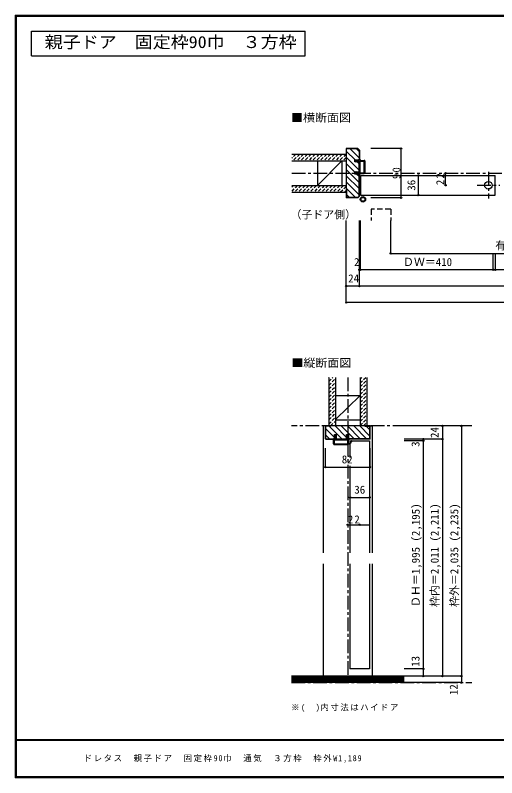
# Model space of a CAD drawing. Units: millimetres at full size, sheet at 1:5. Extents: x -973 to 977, y -718 to 696.
# Drawn here: x -973 to -91, y -701 to 696 of the extents above; entities that cross this region are included whole.
import ezdxf
from ezdxf.enums import TextEntityAlignment as Align

# ---------------------------------------------------------------- set-up
doc = ezdxf.new("R2010")
doc.units = ezdxf.units.MM
doc.header["$LTSCALE"] = 5
doc.header["$PDMODE"] = 32
doc.header["$PDSIZE"] = 2.5
for name, pattern in [('CHAIN1', [8, 5, -1, 1, -1]), ('DASHED1', [1.8, 1.2, -0.6]), ('DASHED2', [3, 2, -1])]:
    doc.linetypes.add(name, pattern=pattern)
for name, color, linetype in [('0-0_補助線', 7, 'Continuous'), ('0-1_通り芯', 4, 'CHAIN1'), ('0-2_柱', 3, 'Continuous'), ('0-3_仕上げ', 2, 'Continuous'), ('0-4_枠', 3, 'Continuous'), ('0-6_扉', 6, 'Continuous'), ('0-7_金物', 7, 'Continuous'), ('0-A_文字', 3, 'Continuous'), ('0-B_寸法', 7, 'Continuous'), ('0-C_ハッチ', 4, 'DASHED1'), ('F-1_枠', 6, 'Continuous'), ('F-A_文字', 7, 'Continuous')]:
    doc.layers.add(name, color=color, linetype=linetype)
doc.styles.add('ＭＳ ゴシック', font='')
doc.styles.get('ＭＳ ゴシック').set_extended_font_data('MS Gothic')

# ---------------------------------------------------------------- blocks, each defined once
blk = doc.blocks.new('2')
at = {"layer": '0-0_補助線'}
for p, q in [((-9.846, -9.622), (-9.846, 15.078)), ((-8.846, 16.078), (0.354, 16.078)), ((-8.846, 15.878), (0.637, 15.878)), ((-8.446, 14.378), (-8.446, -8.922)), ((-8.146, 14.678), (-1.546, 14.678)), ((-1.246, 14.378), (-1.246, -8.922)), ((0.154, 11.653), (2.154, 11.653)), ((0.154, 11.653), (0.154, -8.497)), ((2.154, 10.953), (2.154, 11.653)), ((3.154, 11.653), (2.512, 10.83)), ((3.154, 11.653), (6.154, 11.653)), ((4.154, 13.753), (4.154, 13.053)), ((5.154, 13.053), (4.512, 13.876)), ((7.154, 13.053), (5.154, 13.053)), ((6.154, 10.953), (6.154, 11.653)), ((7.558, 12.258), (6.516, 10.835)), ((-1.48, -10.622), (-8.846, -10.622)), ((-1.546, -9.222), (-8.146, -9.222)), ((-1.189, -10.85), (-0.732, -12.694)), ((0.354, -12.922), (-0.441, -12.922)), ((0.154, -8.497), (2.154, -8.497)), ((4.154, -9.897), (0.154, -9.897)), ((0.154, -9.897), (0.154, -10.622)), ((0.154, -10.622), (0.645, -12.548)), ((2.154, -7.797), (2.154, -8.497)), ((3.154, -8.497), (2.512, -7.674)), ((3.154, -8.497), (6.154, -8.497)), ((4.154, -10.597), (4.154, -9.897)), ((5.154, -9.897), (4.512, -10.72)), ((7.154, -9.897), (5.154, -9.897)), ((6.154, -7.797), (6.154, -8.497)), ((7.558, -9.101), (6.516, -7.679))]:
    blk.add_line(p, q, dxfattribs=at)
for points in [[(-9.646, 15.078), (-9.646, -9.622), (-9.846, -9.622)], [(4.154, 13.053), (0.154, 13.053), (0.649, 15.723)]]:
    blk.add_lwpolyline(points, dxfattribs=at)
for centre, radius, start, end in [((-8.846, 15.078), 1, 90, 180), ((-8.846, 15.078), 0.8, 90, 180), ((-8.146, 14.378), 0.3, 90, 180), ((-1.546, 14.378), 0.3, 0, 90), ((0.354, 15.778), 0.3, 349.49875, 90), ((2.354, 10.953), 0.2, 180, 322.03043), ((4.354, 13.753), 0.2, 37.96957, 180), ((6.354, 10.953), 0.2, 180, 323.78053), ((7.154, 12.553), 0.5, 323.78053, 90), ((-8.846, -9.622), 1, 180, 270), ((-2.846, -10.72), 6, 179.06153, 259.29815), ((-8.146, -8.922), 0.3, 180, 270), ((-2.846, -10.72), 5.3, 178.93757, 259.29815), ((-1.546, -8.922), 0.3, 270, 0), ((-1.48, -10.922), 0.3, 13.9282, 90), ((-0.441, -12.622), 0.3, 193.9282, 270), ((0.354, -12.622), 0.3, 270, 14.29438), ((2.354, -7.797), 0.2, 37.96957, 180), ((4.354, -10.597), 0.2, 180, 322.03043), ((6.354, -7.797), 0.2, 36.21947, 180), ((7.154, -9.397), 0.5, 270, 36.21947), ((-3.896, -16.272), 0.35, 259.29815, 79.29815)]:
    blk.add_arc(centre, radius, start, end, dxfattribs=at)
blk.add_point((-3.896, -16.622), dxfattribs=at)
blk = doc.blocks.new('01')
at = {"layer": '0-0_補助線'}
for p, q in [((-14.5, 0.346), (-14.5, -0.449)), ((-14.3, 0.346), (-14.3, -0.449)), ((-12.045, -0.049), (-14.178, 0.444)), ((-12, 0.146), (-14.133, 0.639)), ((-11.475, 5.146), (-12.298, 4.504)), ((-12.175, 4.146), (-11.475, 4.146)), ((-12.045, -0.049), (-11.993, 0.145)), ((-11.475, 0.146), (-12, 0.146)), ((-11.475, 7.146), (-11.475, 5.146)), ((-11.475, 4.146), (-11.475, 0.146)), ((-10.68, 7.55), (-9.257, 6.508)), ((-9.375, 6.146), (-10.075, 6.146)), ((-10.075, 3.146), (-10.075, 6.146)), ((-10.075, 3.146), (-9.252, 2.504)), ((-9.375, 2.146), (-10.075, 2.146)), ((-10.075, 0.146), (-10.075, 2.146)), ((-10.075, 0.146), (10.075, 0.146)), ((10.075, 3.146), (9.252, 2.504)), ((10.68, 7.55), (9.257, 6.508)), ((9.375, 6.146), (10.075, 6.146)), ((9.375, 2.146), (10.075, 2.146)), ((10.075, 3.146), (10.075, 6.146)), ((10.075, 0.146), (10.075, 2.146)), ((11.475, 7.146), (11.475, 5.146)), ((11.475, 5.146), (12.298, 4.504)), ((12.175, 4.146), (11.475, 4.146)), ((11.475, 4.146), (11.475, 0.146)), ((11.475, 0.146), (12, 0.146)), ((12.045, -0.049), (11.993, 0.145)), ((12, 0.146), (14.133, 0.639)), ((12.045, -0.049), (14.178, 0.444)), ((14.3, 0.346), (14.3, -0.449)), ((14.5, 0.346), (14.5, -0.449)), ((-14.265, -0.741), (-12.235, -1.196)), ((-14.222, -0.546), (-12.191, -1.001)), ((-12, -1.488), (-12, -8.854)), ((-11.8, -1.488), (-11.8, -8.854)), ((-11, -9.654), (11, -9.654)), ((11, -9.854), (-11, -9.854)), ((-10.6, -1.554), (-10.6, -8.154)), ((-10.3, -1.254), (10.3, -1.254)), ((-10.3, -8.454), (10.3, -8.454)), ((10.6, -1.554), (10.6, -8.154)), ((11.8, -1.488), (11.8, -8.854)), ((12, -1.488), (12, -8.854)), ((14.222, -0.546), (12.191, -1.001)), ((14.265, -0.741), (12.235, -1.196))]:
    blk.add_line(p, q, dxfattribs=at)
for centre, radius, start, end in [((-14.2, 0.346), 0.3, 77.00048, 180), ((-14.2, 0.346), 0.1, 77.00048, 180), ((-12.175, 4.346), 0.2, 127.96957, 270), ((-10.975, 7.146), 0.5, 53.78053, 180), ((-9.375, 6.346), 0.2, 270, 53.78053), ((-9.375, 2.346), 0.2, 270, 52.03043), ((9.375, 6.346), 0.2, 126.21947, 270), ((9.375, 2.346), 0.2, 127.96957, 270), ((10.975, 7.146), 0.5, 0, 126.21947), ((12.175, 4.346), 0.2, 270, 52.03043), ((14.2, 0.346), 0.3, 0, 102.99952), ((14.2, 0.346), 0.1, 0, 102.99952), ((-14.2, -0.449), 0.3, 180, 257.3929), ((-14.2, -0.449), 0.1, 180, 257.3929), ((-12.3, -1.488), 0.3, 0, 76.0718), ((-12.3, -1.488), 0.5, 0, 76.0718), ((-11, -8.854), 1, 180, 270), ((-11, -8.854), 0.8, 180, 270), ((-10.3, -1.554), 0.3, 90, 180), ((-10.3, -8.154), 0.3, 180, 270), ((10.3, -1.554), 0.3, 0, 90), ((10.3, -8.154), 0.3, 270, 0), ((11, -8.854), 1, 270, 0), ((11, -8.854), 0.8, 270, 0), ((12.3, -1.488), 0.5, 103.9282, 180), ((12.3, -1.488), 0.3, 103.9282, 180), ((14.2, -0.449), 0.1, 282.6071, 0), ((14.2, -0.449), 0.3, 282.6071, 0)]:
    blk.add_arc(centre, radius, start, end, dxfattribs=at)

msp = doc.modelspace()

# ---------------------------------------------------------------- linework, layer by layer
at = {"layer": '0-1_通り芯'}
for p, q in [((-466.347, 406.5), (469.653, 406.5)), ((-363.643, 32.5), (-363.643, -526.5)), ((-136.286, -56.5), (-467, -56.5)), ((-467, -526.5), (-136.286, -526.5))]:
    msp.add_line(p, q, dxfattribs=at)
at = {"layer": '0-1_通り芯', "color": 7}
for p, q in [((-105.884, 409.296), (-105.884, 360.063)), ((-126.419, 384.5), (-84.633, 384.5))]:
    msp.add_line(p, q, dxfattribs=at)
at = {"layer": '0-1_通り芯', "color": 7, "linetype": 'Continuous'}
msp.add_circle((-105.884, 384.5), 7, dxfattribs=at)
at = {"layer": '0-2_柱', "color": 7}
for p, q in [((-374.347, 429), (-419.347, 384)), ((-386.143, -44.928), (-341.143, -0.5))]:
    msp.add_line(p, q, dxfattribs=at)
at = {"layer": '0-2_柱'}
for p, q in [((-419.347, 429), (-419.347, 384)), ((-374.347, 429), (-374.347, 384)), ((-386.143, -0.5), (-341.143, -0.5)), ((-386.143, -45.5), (-341.143, -45.5))]:
    msp.add_line(p, q, dxfattribs=at)
at = {"layer": '0-3_仕上げ'}
for p, q in [((-466.347, 441.5), (-366.347, 441.5)), ((-466.347, 429), (-366.347, 429)), ((-466.347, 384), (-366.347, 384)), ((-466.347, 371.5), (-366.347, 371.5)), ((-398.643, 32.5), (-398.643, -56.5)), ((-386.143, 32.5), (-386.143, -56.5)), ((-341.143, 32.5), (-341.143, -56.5)), ((-328.643, 32.5), (-328.643, -56.5)), ((-260.286, -514.5), (-467, -514.5)), ((-260.286, -526.5), (-467, -526.5))]:
    msp.add_line(p, q, dxfattribs=at)
at = {"layer": '0-3_仕上げ', "color": 7}
for p, q in [((-260.286, -516), (-467, -516)), ((-260.286, -517.5), (-467, -517.5)), ((-260.286, -519), (-467, -519)), ((-260.286, -520.5), (-467, -520.5)), ((-260.286, -522), (-467, -522)), ((-260.286, -523.5), (-467, -523.5)), ((-260.286, -525), (-467, -525))]:
    msp.add_line(p, q, dxfattribs=at)
at = {"layer": '0-4_枠'}
for p, q in [((-345.383, 451), (-365.847, 451)), ((-365.847, 436.5), (-365.847, 451)), ((-345.383, 451), (-342.847, 448.464)), ((-345.175, 451.5), (-342.347, 448.672)), ((-342.847, 448.464), (-342.847, 431)), ((-342.347, 448.672), (-342.347, 431)), ((-365.847, 436.5), (-366.347, 436.5)), ((-350.847, 427.3), (-350.847, 431)), ((-350.847, 431), (-342.347, 431)), ((-342.347, 427.3), (-350.847, 427.3)), ((-342.847, 408.7), (-342.847, 427.3)), ((-342.347, 408.7), (-342.347, 427.3)), ((-350.847, 405), (-350.847, 408.7)), ((-342.347, 408.7), (-350.847, 408.7)), ((-342.347, 405), (-350.847, 405)), ((-342.847, 364.536), (-342.847, 405)), ((-342.347, 364.328), (-342.347, 405)), ((-365.847, 376.5), (-366.347, 376.5)), ((-365.847, 376.5), (-365.847, 362)), ((-342.847, 364.536), (-345.382, 362)), ((-345.382, 362), (-365.847, 362)), ((-322.643, -56.5), (-404.643, -56.5)), ((-404.643, -79.793), (-404.643, -56.5)), ((-394.643, -57), (-404.143, -57)), ((-394.643, -57), (-394.643, -56.5)), ((-332.643, -57), (-332.643, -56.5)), ((-332.643, -57), (-323.143, -57)), ((-322.643, -79.793), (-322.643, -56.5)), ((-403.936, -80.5), (-404.643, -79.793)), ((-403.936, -80.5), (-388.143, -80.5)), ((-403.729, -80), (-388.143, -80)), ((-388.143, -80.5), (-388.143, -72)), ((-388.143, -72), (-384.443, -72)), ((-384.443, -80.5), (-384.443, -72)), ((-384.443, -80), (-365.843, -80)), ((-384.443, -80.5), (-365.843, -80.5)), ((-365.843, -80.5), (-365.843, -72)), ((-365.843, -72), (-362.143, -72)), ((-362.143, -72), (-362.143, -80.5)), ((-323.557, -80), (-362.143, -80)), ((-323.35, -80.5), (-362.143, -80.5)), ((-323.35, -80.5), (-322.643, -79.793))]:
    msp.add_line(p, q, dxfattribs=at)
at = {"layer": '0-4_枠', "color": 4}
for p, q in [((-408.643, -56.5), (-408.643, -289)), ((-404.643, -56.5), (-408.643, -56.5)), ((-322.643, -56.5), (-318.643, -56.5)), ((-318.643, -56.5), (-318.643, -289)), ((-408.643, -309), (-408.643, -514.5)), ((-318.643, -309), (-318.643, -514.5))]:
    msp.add_line(p, q, dxfattribs=at)
at = {"layer": '0-4_枠'}
for points in [[(-345.175, 451.5), (-366.347, 451.5), (-366.347, 361.5)], [(-342.347, 364.328), (-345.175, 361.5), (-366.347, 361.5)], [(-403.729, -80), (-404.143, -79.586), (-404.143, -57)], [(-323.557, -80), (-323.143, -79.586), (-323.143, -57)]]:
    msp.add_lwpolyline(points, dxfattribs=at)
at = {"layer": '0-6_扉'}
for p, q in [((-340.347, 402.5), (-93.384, 402.5)), ((-93.384, 366.5), (-93.384, 402.5)), ((-359.643, -83.5), (-323.643, -83.5)), ((-359.643, -83.5), (-359.643, -114.19)), ((-323.643, -83.5), (-323.643, -289)), ((-359.643, -129.422), (-359.643, -289)), ((-359.643, -309), (-359.643, -501.5))]:
    msp.add_line(p, q, dxfattribs=at)
at = {"layer": '0-6_扉', "linetype": 'DASHED2'}
msp.add_line((-284.852, 340.381), (-284.852, 319.657), dxfattribs=at)
at = {"layer": '0-6_扉'}
for points in [[(-340.347, 402.5), (-340.347, 366.5), (-93.384, 366.5)], [(-323.643, -309), (-323.643, -501.5), (-359.643, -501.5)]]:
    msp.add_lwpolyline(points, dxfattribs=at)
at = {"layer": '0-6_扉', "linetype": 'DASHED2'}
msp.add_lwpolyline([(-284.852, 340.381), (-320.852, 340.381), (-320.852, 319.657)], dxfattribs=at)
at = {"layer": '0-7_金物'}
for radius in [5, 3.5]:
    msp.add_circle((-335.883, 358.63), radius, dxfattribs=at)
at = {"layer": '0-A_文字'}
for p, q in [((-943.333, 621.667), (-943.333, 666.667)), ((-943.333, 666.667), (-441.667, 666.667)), ((-441.667, 621.667), (-441.667, 666.667)), ((-943.333, 621.667), (-441.667, 621.667))]:
    msp.add_line(p, q, dxfattribs=at)
at = {"layer": '0-B_寸法', "color": 4}
for p, q in [((-265.889, 451.5), (-321.115, 451.5)), ((-265.889, 361.5), (-265.889, 451.5)), ((-184.337, 384.5), (-184.337, 406.5)), ((-234.337, 402.5), (-234.337, 366.5)), ((-265.889, 361.5), (-321.115, 361.5)), ((-366.347, 169.657), (-366.347, 319.657)), ((-342.347, 199.657), (-342.347, 319.657)), ((-340.347, 229.657), (-340.347, 319.657)), ((-284.852, 259.657), (-284.852, 319.657)), ((-284.852, 259.657), (282.158, 259.657)), ((-96.884, 229.657), (-96.884, 259.657)), ((-92.884, 229.657), (-92.884, 259.657)), ((345.653, 229.657), (-342.347, 229.657)), ((369.653, 199.657), (-366.347, 199.657)), ((369.653, 169.657), (-366.347, 169.657)), ((-155.286, -56.5), (-260.286, -56.5)), ((-190.286, -56.5), (-190.286, -514.5)), ((-155.286, -56.5), (-155.286, -526.5)), ((-190.286, -80.5), (-260.286, -80.5)), ((-225.286, -83.5), (-260.286, -83.5)), ((-225.286, -80.5), (-225.286, -514.5)), ((-404.643, -131.922), (-404.643, -97.4)), ((-322.643, -131.922), (-322.643, -97.4)), ((-404.643, -131.922), (-322.643, -131.922)), ((-359.643, -187.382), (-323.643, -187.382)), ((-363.643, -237.382), (-341.643, -237.382)), ((-225.286, -501.5), (-260.286, -501.5)), ((-155.286, -514.5), (-260.286, -514.5)), ((-155.286, -526.5), (-260.286, -526.5))]:
    msp.add_line(p, q, dxfattribs=at)
at = {"layer": '0-B_寸法'}
msp.add_line((-359.643, -237.382), (-323.643, -237.382), dxfattribs=at)
for p in [(-265.889, 451.5), (-184.337, 406.5), (-234.337, 402.5), (-184.337, 384.5), (-234.337, 366.5), (-265.889, 361.5), (-284.852, 259.657), (-342.347, 229.657), (-340.347, 229.657), (-96.884, 229.657), (-92.884, 229.657), (-366.347, 199.657), (-342.347, 199.657), (-366.347, 169.657), (-190.286, -56.5), (-155.286, -56.5), (-225.286, -80.5), (-225.286, -83.5), (-190.286, -80.5), (-404.643, -131.922), (-322.643, -131.922), (-359.643, -187.382), (-323.643, -187.382), (-363.643, -237.382), (-341.643, -237.382), (-225.286, -501.5), (-225.286, -514.5), (-190.286, -514.5), (-155.286, -514.5), (-155.286, -526.5)]:
    msp.add_point(p, dxfattribs=at)
at = {"layer": '0-C_ハッチ', "linetype": 'Continuous'}
for p, q in [((-359.063, 451), (-342.847, 434.784)), ((-347.749, 451), (-342.847, 446.098)), ((-366.347, 435.657), (-342.847, 412.157)), ((-365.847, 446.47), (-350.376, 431)), ((-366.347, 424.342), (-350.704, 408.7)), ((-346.676, 427.3), (-342.847, 423.47)), ((-366.347, 413.029), (-342.847, 389.529)), ((-366.347, 401.716), (-342.847, 378.216)), ((-347.004, 405), (-342.847, 400.843)), ((-366.347, 390.402), (-342.847, 366.902)), ((-366.347, 379.088), (-349.259, 362)), ((-365.847, 367.275), (-360.572, 362)), ((-404.143, -61.784), (-388.143, -77.784)), ((-397.613, -57), (-374.613, -80)), ((-386.8, -56.5), (-365.843, -77.457)), ((-375.485, -56.5), (-351.986, -80)), ((-364.172, -56.5), (-340.672, -80)), ((-352.858, -56.5), (-329.358, -80)), ((-341.545, -56.5), (-323.143, -74.902)), ((-329.731, -57), (-323.143, -63.588)), ((-404.143, -73.098), (-397.241, -80))]:
    msp.add_line(p, q, dxfattribs=at)
at = {"layer": '0-C_ハッチ'}
for p, q in [((-458.878, 441.5), (-466.347, 434.031)), ((-465.949, 441.5), (-466.347, 441.102)), ((-451.807, 441.5), (-464.307, 429)), ((-444.736, 441.5), (-457.236, 429)), ((-437.665, 441.5), (-450.165, 429)), ((-430.594, 441.5), (-443.094, 429)), ((-423.523, 441.5), (-436.023, 429)), ((-416.452, 441.5), (-428.952, 429)), ((-409.381, 441.5), (-421.881, 429)), ((-402.31, 441.5), (-414.81, 429)), ((-395.239, 441.5), (-407.739, 429)), ((-388.168, 441.5), (-400.668, 429)), ((-381.096, 441.5), (-393.596, 429)), ((-374.025, 441.5), (-386.525, 429)), ((-366.954, 441.5), (-379.454, 429)), ((-366.347, 435.036), (-372.383, 429)), ((-456.17, 384), (-466.347, 373.823)), ((-463.241, 384), (-466.347, 380.894)), ((-449.099, 384), (-461.599, 371.5)), ((-442.028, 384), (-454.528, 371.5)), ((-434.957, 384), (-447.457, 371.5)), ((-427.886, 384), (-440.386, 371.5)), ((-420.815, 384), (-433.315, 371.5)), ((-413.744, 384), (-426.244, 371.5)), ((-406.673, 384), (-419.173, 371.5)), ((-399.601, 384), (-412.101, 371.5)), ((-392.53, 384), (-405.03, 371.5)), ((-385.459, 384), (-397.959, 371.5)), ((-378.388, 384), (-390.888, 371.5)), ((-371.317, 384), (-383.817, 371.5)), ((-366.347, 381.899), (-376.746, 371.5)), ((-366.347, 374.828), (-369.675, 371.5)), ((-398.643, 31.96), (-398.103, 32.5)), ((-398.643, 24.889), (-391.032, 32.5)), ((-398.643, 17.818), (-386.143, 30.318)), ((-341.143, 29.252), (-337.895, 32.5)), ((-341.143, 22.181), (-330.824, 32.5)), ((-398.643, 10.747), (-386.143, 23.247)), ((-398.643, 3.676), (-386.143, 16.176)), ((-341.143, 15.11), (-328.643, 27.61)), ((-341.143, 8.039), (-328.643, 20.539)), ((-398.643, -3.395), (-386.143, 9.105)), ((-398.643, -10.466), (-386.143, 2.034)), ((-341.143, 0.968), (-328.643, 13.468)), ((-341.143, -6.103), (-328.643, 6.397)), ((-398.643, -17.537), (-386.143, -5.037)), ((-398.643, -24.608), (-386.143, -12.108)), ((-341.143, -13.174), (-328.643, -0.674)), ((-341.143, -20.246), (-328.643, -7.746)), ((-398.643, -31.679), (-386.143, -19.179)), ((-398.643, -38.751), (-386.143, -26.251)), ((-341.143, -27.317), (-328.643, -14.817)), ((-341.143, -34.388), (-328.643, -21.888)), ((-398.643, -52.893), (-386.143, -40.393)), ((-398.321, -45.5), (-386.143, -33.322)), ((-341.143, -41.459), (-328.643, -28.959)), ((-341.143, -48.53), (-328.643, -36.03)), ((-395.179, -56.5), (-386.143, -47.464)), ((-388.108, -56.5), (-386.143, -54.535)), ((-341.143, -55.601), (-328.643, -43.101)), ((-334.971, -56.5), (-328.643, -50.172))]:
    msp.add_line(p, q, dxfattribs=at)
at = {"layer": 'F-1_枠'}
for p, q in [((-973.347, 695.833), (-973.347, -700.833)), ((-973.347, 695.833), (976.653, 695.833)), ((-973.347, 695), (976.653, 695)), ((-973.347, 694.167), (976.653, 694.167)), ((-972.514, 695.833), (-972.514, -700.833)), ((-971.68, 695.833), (-971.68, -700.833)), ((976.653, -631.667), (-973.347, -631.667)), ((976.653, -632.5), (-973.347, -632.5)), ((976.653, -699.167), (-973.347, -699.167)), ((976.653, -700), (-973.347, -700)), ((976.653, -700.833), (-973.347, -700.833))]:
    msp.add_line(p, q, dxfattribs=at)

# ---------------------------------------------------------------- block references
at = {"layer": '0-7_金物', "rotation": 90}
for name, p in [('01', (-342.201, 418)), ('2', (-373.565, -80.654))]:
    msp.add_blockref(name, p, dxfattribs=at)

# ---------------------------------------------------------------- texts
at = {"layer": '0-A_文字', "style": 'ＭＳ ゴシック', "width": 1.1}
msp.add_text('親子ドア\u3000固定枠90巾\u3000３方枠', height=21.99, dxfattribs=at).set_placement((-919.256, 629.167), align=Align.BOTTOM_LEFT)
at = {"layer": '0-A_文字', "color": 7, "style": 'ＭＳ ゴシック', "width": 1.1}
for s, p in [('■横断面図', (-467.709, 496.5)), ('■縦断面図', (-467, 47.256))]:
    msp.add_text(s, height=14.66, dxfattribs=at).set_placement(p, align=Align.BOTTOM_LEFT)
at = {"layer": '0-A_文字', "color": 7, "style": 'ＭＳ ゴシック'}
msp.add_text('（子ドア側）', height=14.66, dxfattribs=at).set_placement((-468.5, 319), align=Align.BOTTOM_LEFT)
at = {"layer": '0-A_文字', "color": 7, "insert": (-467.558, -580.357), "char_height": 11, "attachment_point": 7, "style": 'ＭＳ ゴシック'}
msp.add_mtext('\\T1.18;※(\u3000)内寸法はハイドア', dxfattribs=at)
at = {"layer": '0-B_寸法', "style": 'ＭＳ ゴシック'}
for s, p in [('36', (-235.337, 374.5)), ('24', (-192.786, -78.5)), ('3', (-227.786, -94.75)), ('ＤＨ＝1,995 (2,195)', (-227.323, -388)), ('枠内＝2,011 (2,211)', (-192.643, -388)), ('枠外＝2,035 (2,235)', (-156.629, -388)), ('13', (-227.786, -497.6)), ('12', (-157.786, -549.483))]:
    msp.add_text(s, height=14.66, rotation=90, dxfattribs=at).set_placement(p, align=Align.BOTTOM_LEFT)
for s, p in [('有効開口寸法＝1,021', (-93.347, 262.157)), ('2', (-352.169, 232.157)), ('ＤＷ＝410', (-262.365, 232.157)), ('24', (-362.847, 202.157)), ('82', (-374.643, -129.422)), ('36', (-351.643, -184.882))]:
    msp.add_text(s, height=14.66, dxfattribs=at).set_placement(p, align=Align.BOTTOM_LEFT)
at = {"layer": '0-B_寸法', "char_height": 14.66, "attachment_point": 7, "rotation": 90, "style": 'ＭＳ ゴシック'}
for s, insert in [('\\T1.27;\\W0.95;90', (-266.889, 395.875)), ('\\T1.27;\\W0.95;22', (-186.837, 384.875))]:
    msp.add_mtext(s, dxfattribs=dict(at, insert=insert))
at = {"layer": '0-B_寸法', "insert": (-363.268, -234.882), "char_height": 14.66, "attachment_point": 7, "style": 'ＭＳ ゴシック'}
msp.add_mtext('\\T1.27;\\W0.95;22', dxfattribs=at)
at = {"layer": 'F-A_文字', "insert": (-847.938, -673.333), "char_height": 11, "attachment_point": 7, "style": 'ＭＳ ゴシック'}
msp.add_mtext('\\T1.19;ドレタス\u3000親子ドア\u3000固定枠90巾\u3000通気\u3000３方枠\u3000枠外W1,189', dxfattribs=at)

doc.saveas('drawing.dxf')
